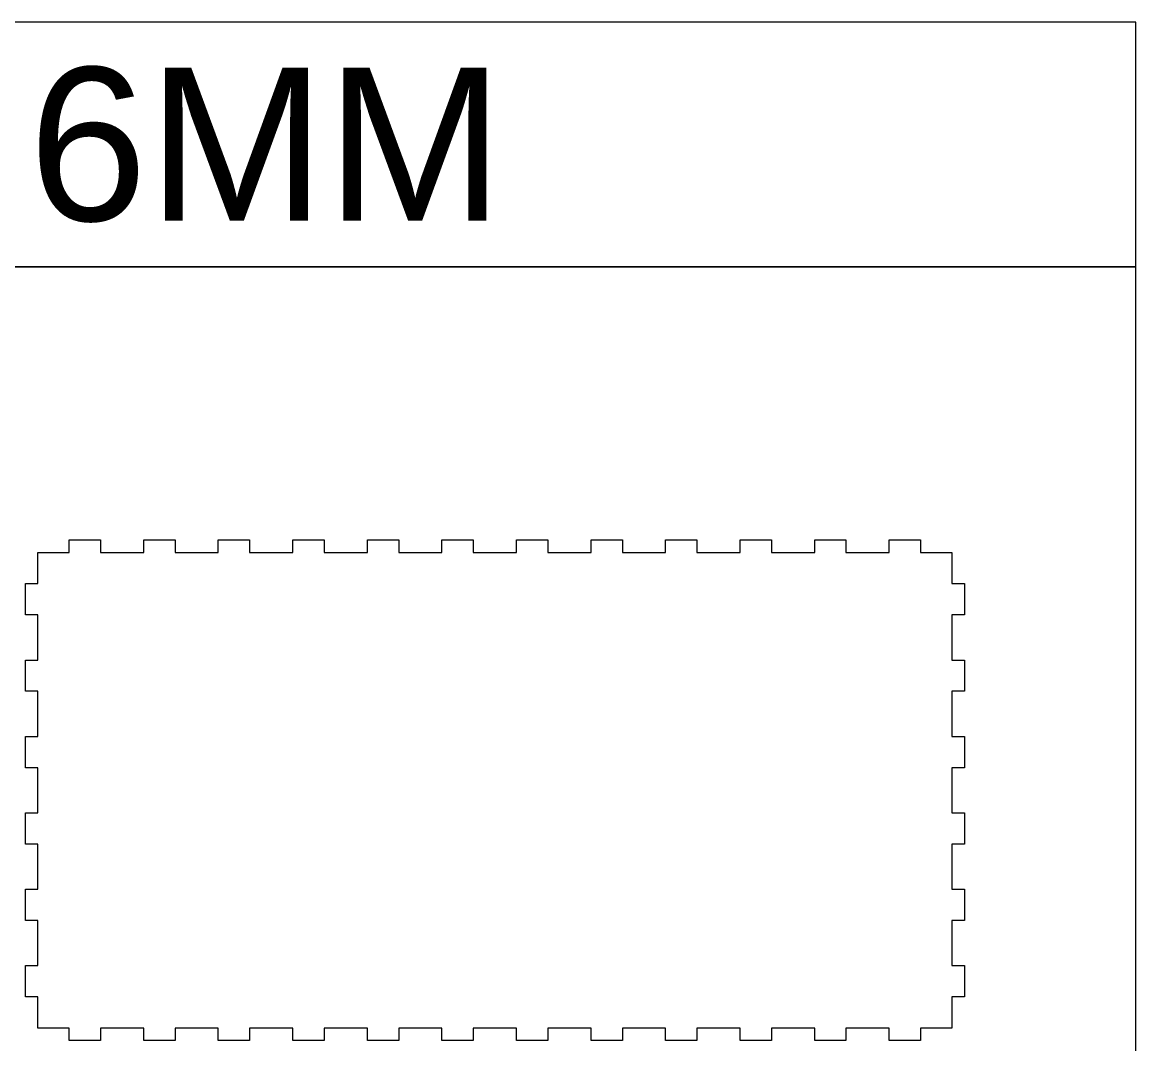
# Model space of a CAD drawing. Header units: millimetres. Extents: x -1409 to 1409, y -600 to 600.
# Drawn here: x -635 to -102, y 111 to 600 of the extents above; entities that cross this region are included whole.
import ezdxf

# ---------------------------------------------------------------- set-up
doc = ezdxf.new("R2010")
doc.units = ezdxf.units.MM
doc.header["$MEASUREMENT"] = 0
doc.layers.add('Layer 1', color=7, linetype='Continuous')
doc.styles.add('0', font='arial.ttf', dxfattribs={"height": 1})

msp = doc.modelspace()

# ---------------------------------------------------------------- linework, layer by layer
at = {"layer": 'Layer 1', "color": 142, "lineweight": 20}
for points in [[(-1408.8078, 483.2666), (-101.5546, 483.2666), (-101.5546, 600.4666), (-1408.8078, 600.4666), (-1408.8078, 483.2666)], [(-1408.8078, -600.4666), (-101.5546, -600.4666), (-101.5546, 483.2666), (-1408.8078, 483.2666), (-1408.8078, -600.4666)]]:
    msp.add_lwpolyline(points, close=True, dxfattribs=at)
at = {"layer": 'Layer 1', "color": 230, "lineweight": 20}
msp.add_open_spline([(-627.6811, 206.6), (-627.6811, 206.6), (-627.6811, 185), (-627.6811, 185), (-627.6811, 185), (-627.6811, 185), (-633.6811, 185), (-633.6811, 185), (-633.6811, 185), (-633.6811, 185), (-633.6811, 170), (-633.6811, 170), (-633.6811, 170), (-633.6811, 170), (-627.6811, 170), (-627.6811, 170), (-627.6811, 170), (-627.6811, 170), (-627.6811, 148.4), (-627.6811, 148.4), (-627.6811, 148.4), (-627.6811, 148.4), (-633.6811, 148.4), (-633.6811, 148.4), (-633.6811, 148.4), (-633.6811, 148.4), (-633.6811, 133.4), (-633.6811, 133.4), (-633.6811, 133.4), (-633.6811, 133.4), (-627.6811, 133.4), (-627.6811, 133.4), (-627.6811, 133.4), (-627.6811, 133.4), (-627.6811, 118.4), (-627.6811, 118.4), (-627.6811, 118.4), (-627.6811, 118.4), (-612.6811, 118.4), (-612.6811, 118.4), (-612.6811, 118.4), (-612.6811, 118.4), (-612.6811, 112.4), (-612.6811, 112.4), (-612.6811, 112.4), (-612.6811, 112.4), (-597.6811, 112.4), (-597.6811, 112.4), (-597.6811, 112.4), (-597.6811, 112.4), (-597.6811, 118.4), (-597.6811, 118.4), (-597.6811, 118.4), (-597.6811, 118.4), (-576.9538, 118.4), (-576.9538, 118.4), (-576.9538, 118.4), (-576.9538, 118.4), (-576.9538, 112.4), (-576.9538, 112.4), (-576.9538, 112.4), (-576.9538, 112.4), (-561.9538, 112.4), (-561.9538, 112.4), (-561.9538, 112.4), (-561.9538, 112.4), (-561.9538, 118.4), (-561.9538, 118.4), (-561.9538, 118.4), (-561.9538, 118.4), (-541.2266, 118.4), (-541.2266, 118.4), (-541.2266, 118.4), (-541.2266, 118.4), (-541.2266, 112.4), (-541.2266, 112.4), (-541.2266, 112.4), (-541.2266, 112.4), (-526.2266, 112.4), (-526.2266, 112.4), (-526.2266, 112.4), (-526.2266, 112.4), (-526.2266, 118.4), (-526.2266, 118.4), (-526.2266, 118.4), (-526.2266, 118.4), (-505.4993, 118.4), (-505.4993, 118.4), (-505.4993, 118.4), (-505.4993, 118.4), (-505.4993, 112.4), (-505.4993, 112.4), (-505.4993, 112.4), (-505.4993, 112.4), (-490.4993, 112.4), (-490.4993, 112.4), (-490.4993, 112.4), (-490.4993, 112.4), (-490.4993, 118.4), (-490.4993, 118.4), (-490.4993, 118.4), (-490.4993, 118.4), (-469.772, 118.4), (-469.772, 118.4), (-469.772, 118.4), (-469.772, 118.4), (-469.772, 112.4), (-469.772, 112.4), (-469.772, 112.4), (-469.772, 112.4), (-454.772, 112.4), (-454.772, 112.4), (-454.772, 112.4), (-454.772, 112.4), (-454.772, 118.4), (-454.772, 118.4), (-454.772, 118.4), (-454.772, 118.4), (-434.0447, 118.4), (-434.0447, 118.4), (-434.0447, 118.4), (-434.0447, 118.4), (-434.0447, 112.4), (-434.0447, 112.4), (-434.0447, 112.4), (-434.0447, 112.4), (-419.0447, 112.4), (-419.0447, 112.4), (-419.0447, 112.4), (-419.0447, 112.4), (-419.0447, 118.4), (-419.0447, 118.4), (-419.0447, 118.4), (-419.0447, 118.4), (-398.3175, 118.4), (-398.3175, 118.4), (-398.3175, 118.4), (-398.3175, 118.4), (-398.3175, 112.4), (-398.3175, 112.4), (-398.3175, 112.4), (-398.3175, 112.4), (-383.3175, 112.4), (-383.3175, 112.4), (-383.3175, 112.4), (-383.3175, 112.4), (-383.3175, 118.4), (-383.3175, 118.4), (-383.3175, 118.4), (-383.3175, 118.4), (-362.5902, 118.4), (-362.5902, 118.4), (-362.5902, 118.4), (-362.5902, 118.4), (-362.5902, 112.4), (-362.5902, 112.4), (-362.5902, 112.4), (-362.5902, 112.4), (-347.5902, 112.4), (-347.5902, 112.4), (-347.5902, 112.4), (-347.5902, 112.4), (-347.5902, 118.4), (-347.5902, 118.4), (-347.5902, 118.4), (-347.5902, 118.4), (-326.8629, 118.4), (-326.8629, 118.4), (-326.8629, 118.4), (-326.8629, 118.4), (-326.8629, 112.4), (-326.8629, 112.4), (-326.8629, 112.4), (-326.8629, 112.4), (-311.8629, 112.4), (-311.8629, 112.4), (-311.8629, 112.4), (-311.8629, 112.4), (-311.8629, 118.4), (-311.8629, 118.4), (-311.8629, 118.4), (-311.8629, 118.4), (-291.1356, 118.4), (-291.1356, 118.4), (-291.1356, 118.4), (-291.1356, 118.4), (-291.1356, 112.4), (-291.1356, 112.4), (-291.1356, 112.4), (-291.1356, 112.4), (-276.1356, 112.4), (-276.1356, 112.4), (-276.1356, 112.4), (-276.1356, 112.4), (-276.1356, 118.4), (-276.1356, 118.4), (-276.1356, 118.4), (-276.1356, 118.4), (-255.4084, 118.4), (-255.4084, 118.4), (-255.4084, 118.4), (-255.4084, 118.4), (-255.4084, 112.4), (-255.4084, 112.4), (-255.4084, 112.4), (-255.4084, 112.4), (-240.4084, 112.4), (-240.4084, 112.4), (-240.4084, 112.4), (-240.4084, 112.4), (-240.4084, 118.4), (-240.4084, 118.4), (-240.4084, 118.4), (-240.4084, 118.4), (-219.6811, 118.4), (-219.6811, 118.4), (-219.6811, 118.4), (-219.6811, 118.4), (-219.6811, 112.4), (-219.6811, 112.4), (-219.6811, 112.4), (-219.6811, 112.4), (-204.6811, 112.4), (-204.6811, 112.4), (-204.6811, 112.4), (-204.6811, 112.4), (-204.6811, 118.4), (-204.6811, 118.4), (-204.6811, 118.4), (-204.6811, 118.4), (-189.6811, 118.4), (-189.6811, 118.4), (-189.6811, 118.4), (-189.6811, 118.4), (-189.6811, 133.4), (-189.6811, 133.4), (-189.6811, 133.4), (-189.6811, 133.4), (-183.6811, 133.4), (-183.6811, 133.4), (-183.6811, 133.4), (-183.6811, 133.4), (-183.6811, 148.4), (-183.6811, 148.4), (-183.6811, 148.4), (-183.6811, 148.4), (-189.6811, 148.4), (-189.6811, 148.4), (-189.6811, 148.4), (-189.6811, 148.4), (-189.6811, 170), (-189.6811, 170), (-189.6811, 170), (-189.6811, 170), (-183.6811, 170), (-183.6811, 170), (-183.6811, 170), (-183.6811, 170), (-183.6811, 185), (-183.6811, 185), (-183.6811, 185), (-183.6811, 185), (-189.6811, 185), (-189.6811, 185), (-189.6811, 185), (-189.6811, 185), (-189.6811, 206.6), (-189.6811, 206.6), (-189.6811, 206.6), (-189.6811, 206.6), (-183.6811, 206.6), (-183.6811, 206.6), (-183.6811, 206.6), (-183.6811, 206.6), (-183.6811, 221.6), (-183.6811, 221.6), (-183.6811, 221.6), (-183.6811, 221.6), (-189.6811, 221.6), (-189.6811, 221.6), (-189.6811, 221.6), (-189.6811, 221.6), (-189.6811, 243.2), (-189.6811, 243.2), (-189.6811, 243.2), (-189.6811, 243.2), (-183.6811, 243.2), (-183.6811, 243.2), (-183.6811, 243.2), (-183.6811, 243.2), (-183.6811, 258.2), (-183.6811, 258.2), (-183.6811, 258.2), (-183.6811, 258.2), (-189.6811, 258.2), (-189.6811, 258.2), (-189.6811, 258.2), (-189.6811, 258.2), (-189.6811, 279.8), (-189.6811, 279.8), (-189.6811, 279.8), (-189.6811, 279.8), (-183.6811, 279.8), (-183.6811, 279.8), (-183.6811, 279.8), (-183.6811, 279.8), (-183.6811, 294.8), (-183.6811, 294.8), (-183.6811, 294.8), (-183.6811, 294.8), (-189.6811, 294.8), (-189.6811, 294.8), (-189.6811, 294.8), (-189.6811, 294.8), (-189.6811, 316.4), (-189.6811, 316.4), (-189.6811, 316.4), (-189.6811, 316.4), (-183.6811, 316.4), (-183.6811, 316.4), (-183.6811, 316.4), (-183.6811, 316.4), (-183.6811, 331.4), (-183.6811, 331.4), (-183.6811, 331.4), (-183.6811, 331.4), (-189.6811, 331.4), (-189.6811, 331.4), (-189.6811, 331.4), (-189.6811, 331.4), (-189.6811, 346.4), (-189.6811, 346.4), (-189.6811, 346.4), (-189.6811, 346.4), (-204.6811, 346.4), (-204.6811, 346.4), (-204.6811, 346.4), (-204.6811, 346.4), (-204.6811, 352.4), (-204.6811, 352.4), (-204.6811, 352.4), (-204.6811, 352.4), (-219.6811, 352.4), (-219.6811, 352.4), (-219.6811, 352.4), (-219.6811, 352.4), (-219.6811, 346.4), (-219.6811, 346.4), (-219.6811, 346.4), (-219.6811, 346.4), (-240.4084, 346.4), (-240.4084, 346.4), (-240.4084, 346.4), (-240.4084, 346.4), (-240.4084, 352.4), (-240.4084, 352.4), (-240.4084, 352.4), (-240.4084, 352.4), (-255.4084, 352.4), (-255.4084, 352.4), (-255.4084, 352.4), (-255.4084, 352.4), (-255.4084, 346.4), (-255.4084, 346.4), (-255.4084, 346.4), (-255.4084, 346.4), (-276.1356, 346.4), (-276.1356, 346.4), (-276.1356, 346.4), (-276.1356, 346.4), (-276.1356, 352.4), (-276.1356, 352.4), (-276.1356, 352.4), (-276.1356, 352.4), (-291.1356, 352.4), (-291.1356, 352.4), (-291.1356, 352.4), (-291.1356, 352.4), (-291.1356, 346.4), (-291.1356, 346.4), (-291.1356, 346.4), (-291.1356, 346.4), (-311.8629, 346.4), (-311.8629, 346.4), (-311.8629, 346.4), (-311.8629, 346.4), (-311.8629, 352.4), (-311.8629, 352.4), (-311.8629, 352.4), (-311.8629, 352.4), (-326.8629, 352.4), (-326.8629, 352.4), (-326.8629, 352.4), (-326.8629, 352.4), (-326.8629, 346.4), (-326.8629, 346.4), (-326.8629, 346.4), (-326.8629, 346.4), (-347.5902, 346.4), (-347.5902, 346.4), (-347.5902, 346.4), (-347.5902, 346.4), (-347.5902, 352.4), (-347.5902, 352.4), (-347.5902, 352.4), (-347.5902, 352.4), (-362.5902, 352.4), (-362.5902, 352.4), (-362.5902, 352.4), (-362.5902, 352.4), (-362.5902, 346.4), (-362.5902, 346.4), (-362.5902, 346.4), (-362.5902, 346.4), (-383.3175, 346.4), (-383.3175, 346.4), (-383.3175, 346.4), (-383.3175, 346.4), (-383.3175, 352.4), (-383.3175, 352.4), (-383.3175, 352.4), (-383.3175, 352.4), (-398.3175, 352.4), (-398.3175, 352.4), (-398.3175, 352.4), (-398.3175, 352.4), (-398.3175, 346.4), (-398.3175, 346.4), (-398.3175, 346.4), (-398.3175, 346.4), (-419.0447, 346.4), (-419.0447, 346.4), (-419.0447, 346.4), (-419.0447, 346.4), (-419.0447, 352.4), (-419.0447, 352.4), (-419.0447, 352.4), (-419.0447, 352.4), (-434.0447, 352.4), (-434.0447, 352.4), (-434.0447, 352.4), (-434.0447, 352.4), (-434.0447, 346.4), (-434.0447, 346.4), (-434.0447, 346.4), (-434.0447, 346.4), (-454.772, 346.4), (-454.772, 346.4), (-454.772, 346.4), (-454.772, 346.4), (-454.772, 352.4), (-454.772, 352.4), (-454.772, 352.4), (-454.772, 352.4), (-469.772, 352.4), (-469.772, 352.4), (-469.772, 352.4), (-469.772, 352.4), (-469.772, 346.4), (-469.772, 346.4), (-469.772, 346.4), (-469.772, 346.4), (-490.4993, 346.4), (-490.4993, 346.4), (-490.4993, 346.4), (-490.4993, 346.4), (-490.4993, 352.4), (-490.4993, 352.4), (-490.4993, 352.4), (-490.4993, 352.4), (-505.4993, 352.4), (-505.4993, 352.4), (-505.4993, 352.4), (-505.4993, 352.4), (-505.4993, 346.4), (-505.4993, 346.4), (-505.4993, 346.4), (-505.4993, 346.4), (-526.2266, 346.4), (-526.2266, 346.4), (-526.2266, 346.4), (-526.2266, 346.4), (-526.2266, 352.4), (-526.2266, 352.4), (-526.2266, 352.4), (-526.2266, 352.4), (-541.2266, 352.4), (-541.2266, 352.4), (-541.2266, 352.4), (-541.2266, 352.4), (-541.2266, 346.4), (-541.2266, 346.4), (-541.2266, 346.4), (-541.2266, 346.4), (-561.9538, 346.4), (-561.9538, 346.4), (-561.9538, 346.4), (-561.9538, 346.4), (-561.9538, 352.4), (-561.9538, 352.4), (-561.9538, 352.4), (-561.9538, 352.4), (-576.9538, 352.4), (-576.9538, 352.4), (-576.9538, 352.4), (-576.9538, 352.4), (-576.9538, 346.4), (-576.9538, 346.4), (-576.9538, 346.4), (-576.9538, 346.4), (-597.6811, 346.4), (-597.6811, 346.4), (-597.6811, 346.4), (-597.6811, 346.4), (-597.6811, 352.4), (-597.6811, 352.4), (-597.6811, 352.4), (-597.6811, 352.4), (-612.6811, 352.4), (-612.6811, 352.4), (-612.6811, 352.4), (-612.6811, 352.4), (-612.6811, 346.4), (-612.6811, 346.4), (-612.6811, 346.4), (-612.6811, 346.4), (-627.6811, 346.4), (-627.6811, 346.4), (-627.6811, 346.4), (-627.6811, 346.4), (-627.6811, 331.4), (-627.6811, 331.4), (-627.6811, 331.4), (-627.6811, 331.4), (-633.6811, 331.4), (-633.6811, 331.4), (-633.6811, 331.4), (-633.6811, 331.4), (-633.6811, 316.4), (-633.6811, 316.4), (-633.6811, 316.4), (-633.6811, 316.4), (-627.6811, 316.4), (-627.6811, 316.4), (-627.6811, 316.4), (-627.6811, 316.4), (-627.6811, 294.8), (-627.6811, 294.8), (-627.6811, 294.8), (-627.6811, 294.8), (-633.6811, 294.8), (-633.6811, 294.8), (-633.6811, 294.8), (-633.6811, 294.8), (-633.6811, 279.8), (-633.6811, 279.8), (-633.6811, 279.8), (-633.6811, 279.8), (-627.6811, 279.8), (-627.6811, 279.8), (-627.6811, 279.8), (-627.6811, 279.8), (-627.6811, 258.2), (-627.6811, 258.2), (-627.6811, 258.2), (-627.6811, 258.2), (-633.6811, 258.2), (-633.6811, 258.2), (-633.6811, 258.2), (-633.6811, 258.2), (-633.6811, 243.2), (-633.6811, 243.2), (-633.6811, 243.2), (-633.6811, 243.2), (-627.6811, 243.2), (-627.6811, 243.2), (-627.6811, 243.2), (-627.6811, 243.2), (-627.6811, 221.6), (-627.6811, 221.6), (-627.6811, 221.6), (-627.6811, 221.6), (-633.6811, 221.6), (-633.6811, 221.6), (-633.6811, 221.6), (-633.6811, 221.6), (-633.6811, 206.6), (-633.6811, 206.6), (-633.6811, 206.6), (-633.6811, 206.6), (-627.6811, 206.6), (-627.6811, 206.6)], degree=3, knots=[0, 0, 0, 0, 0.00671141, 0.00671141, 0.00671141, 0.00671141, 0.01342282, 0.01342282, 0.01342282, 0.01342282, 0.02013423, 0.02013423, 0.02013423, 0.02013423, 0.02684564, 0.02684564, 0.02684564, 0.02684564, 0.03355705, 0.03355705, 0.03355705, 0.03355705, 0.04026846, 0.04026846, 0.04026846, 0.04026846, 0.04697987, 0.04697987, 0.04697987, 0.04697987, 0.05369128, 0.05369128, 0.05369128, 0.05369128, 0.06040268, 0.06040268, 0.06040268, 0.06040268, 0.06711409, 0.06711409, 0.06711409, 0.06711409, 0.0738255, 0.0738255, 0.0738255, 0.0738255, 0.08053691, 0.08053691, 0.08053691, 0.08053691, 0.08724832, 0.08724832, 0.08724832, 0.08724832, 0.09395973, 0.09395973, 0.09395973, 0.09395973, 0.10067114, 0.10067114, 0.10067114, 0.10067114, 0.10738255, 0.10738255, 0.10738255, 0.10738255, 0.11409396, 0.11409396, 0.11409396, 0.11409396, 0.12080537, 0.12080537, 0.12080537, 0.12080537, 0.12751678, 0.12751678, 0.12751678, 0.12751678, 0.13422819, 0.13422819, 0.13422819, 0.13422819, 0.1409396, 0.1409396, 0.1409396, 0.1409396, 0.14765101, 0.14765101, 0.14765101, 0.14765101, 0.15436242, 0.15436242, 0.15436242, 0.15436242, 0.16107383, 0.16107383, 0.16107383, 0.16107383, 0.16778523, 0.16778523, 0.16778523, 0.16778523, 0.17449664, 0.17449664, 0.17449664, 0.17449664, 0.18120805, 0.18120805, 0.18120805, 0.18120805, 0.18791946, 0.18791946, 0.18791946, 0.18791946, 0.19463087, 0.19463087, 0.19463087, 0.19463087, 0.20134228, 0.20134228, 0.20134228, 0.20134228, 0.20805369, 0.20805369, 0.20805369, 0.20805369, 0.2147651, 0.2147651, 0.2147651, 0.2147651, 0.22147651, 0.22147651, 0.22147651, 0.22147651, 0.22818792, 0.22818792, 0.22818792, 0.22818792, 0.23489933, 0.23489933, 0.23489933, 0.23489933, 0.24161074, 0.24161074, 0.24161074, 0.24161074, 0.24832215, 0.24832215, 0.24832215, 0.24832215, 0.25503356, 0.25503356, 0.25503356, 0.25503356, 0.26174497, 0.26174497, 0.26174497, 0.26174497, 0.26845638, 0.26845638, 0.26845638, 0.26845638, 0.27516779, 0.27516779, 0.27516779, 0.27516779, 0.28187919, 0.28187919, 0.28187919, 0.28187919, 0.2885906, 0.2885906, 0.2885906, 0.2885906, 0.29530201, 0.29530201, 0.29530201, 0.29530201, 0.30201342, 0.30201342, 0.30201342, 0.30201342, 0.30872483, 0.30872483, 0.30872483, 0.30872483, 0.31543624, 0.31543624, 0.31543624, 0.31543624, 0.32214765, 0.32214765, 0.32214765, 0.32214765, 0.32885906, 0.32885906, 0.32885906, 0.32885906, 0.33557047, 0.33557047, 0.33557047, 0.33557047, 0.34228188, 0.34228188, 0.34228188, 0.34228188, 0.34899329, 0.34899329, 0.34899329, 0.34899329, 0.3557047, 0.3557047, 0.3557047, 0.3557047, 0.36241611, 0.36241611, 0.36241611, 0.36241611, 0.36912752, 0.36912752, 0.36912752, 0.36912752, 0.37583893, 0.37583893, 0.37583893, 0.37583893, 0.38255034, 0.38255034, 0.38255034, 0.38255034, 0.38926174, 0.38926174, 0.38926174, 0.38926174, 0.39597315, 0.39597315, 0.39597315, 0.39597315, 0.40268456, 0.40268456, 0.40268456, 0.40268456, 0.40939597, 0.40939597, 0.40939597, 0.40939597, 0.41610738, 0.41610738, 0.41610738, 0.41610738, 0.42281879, 0.42281879, 0.42281879, 0.42281879, 0.4295302, 0.4295302, 0.4295302, 0.4295302, 0.43624161, 0.43624161, 0.43624161, 0.43624161, 0.44295302, 0.44295302, 0.44295302, 0.44295302, 0.44966443, 0.44966443, 0.44966443, 0.44966443, 0.45637584, 0.45637584, 0.45637584, 0.45637584, 0.46308725, 0.46308725, 0.46308725, 0.46308725, 0.46979866, 0.46979866, 0.46979866, 0.46979866, 0.47651007, 0.47651007, 0.47651007, 0.47651007, 0.48322148, 0.48322148, 0.48322148, 0.48322148, 0.48993289, 0.48993289, 0.48993289, 0.48993289, 0.4966443, 0.4966443, 0.4966443, 0.4966443, 0.5033557, 0.5033557, 0.5033557, 0.5033557, 0.51006711, 0.51006711, 0.51006711, 0.51006711, 0.51677852, 0.51677852, 0.51677852, 0.51677852, 0.52348993, 0.52348993, 0.52348993, 0.52348993, 0.53020134, 0.53020134, 0.53020134, 0.53020134, 0.53691275, 0.53691275, 0.53691275, 0.53691275, 0.54362416, 0.54362416, 0.54362416, 0.54362416, 0.55033557, 0.55033557, 0.55033557, 0.55033557, 0.55704698, 0.55704698, 0.55704698, 0.55704698, 0.56375839, 0.56375839, 0.56375839, 0.56375839, 0.5704698, 0.5704698, 0.5704698, 0.5704698, 0.57718121, 0.57718121, 0.57718121, 0.57718121, 0.58389262, 0.58389262, 0.58389262, 0.58389262, 0.59060403, 0.59060403, 0.59060403, 0.59060403, 0.59731544, 0.59731544, 0.59731544, 0.59731544, 0.60402685, 0.60402685, 0.60402685, 0.60402685, 0.61073826, 0.61073826, 0.61073826, 0.61073826, 0.61744966, 0.61744966, 0.61744966, 0.61744966, 0.62416107, 0.62416107, 0.62416107, 0.62416107, 0.63087248, 0.63087248, 0.63087248, 0.63087248, 0.63758389, 0.63758389, 0.63758389, 0.63758389, 0.6442953, 0.6442953, 0.6442953, 0.6442953, 0.65100671, 0.65100671, 0.65100671, 0.65100671, 0.65771812, 0.65771812, 0.65771812, 0.65771812, 0.66442953, 0.66442953, 0.66442953, 0.66442953, 0.67114094, 0.67114094, 0.67114094, 0.67114094, 0.67785235, 0.67785235, 0.67785235, 0.67785235, 0.68456376, 0.68456376, 0.68456376, 0.68456376, 0.69127517, 0.69127517, 0.69127517, 0.69127517, 0.69798658, 0.69798658, 0.69798658, 0.69798658, 0.70469799, 0.70469799, 0.70469799, 0.70469799, 0.7114094, 0.7114094, 0.7114094, 0.7114094, 0.71812081, 0.71812081, 0.71812081, 0.71812081, 0.72483221, 0.72483221, 0.72483221, 0.72483221, 0.73154362, 0.73154362, 0.73154362, 0.73154362, 0.73825503, 0.73825503, 0.73825503, 0.73825503, 0.74496644, 0.74496644, 0.74496644, 0.74496644, 0.75167785, 0.75167785, 0.75167785, 0.75167785, 0.75838926, 0.75838926, 0.75838926, 0.75838926, 0.76510067, 0.76510067, 0.76510067, 0.76510067, 0.77181208, 0.77181208, 0.77181208, 0.77181208, 0.77852349, 0.77852349, 0.77852349, 0.77852349, 0.7852349, 0.7852349, 0.7852349, 0.7852349, 0.79194631, 0.79194631, 0.79194631, 0.79194631, 0.79865772, 0.79865772, 0.79865772, 0.79865772, 0.80536913, 0.80536913, 0.80536913, 0.80536913, 0.81208054, 0.81208054, 0.81208054, 0.81208054, 0.81879195, 0.81879195, 0.81879195, 0.81879195, 0.82550336, 0.82550336, 0.82550336, 0.82550336, 0.83221477, 0.83221477, 0.83221477, 0.83221477, 0.83892617, 0.83892617, 0.83892617, 0.83892617, 0.84563758, 0.84563758, 0.84563758, 0.84563758, 0.85234899, 0.85234899, 0.85234899, 0.85234899, 0.8590604, 0.8590604, 0.8590604, 0.8590604, 0.86577181, 0.86577181, 0.86577181, 0.86577181, 0.87248322, 0.87248322, 0.87248322, 0.87248322, 0.87919463, 0.87919463, 0.87919463, 0.87919463, 0.88590604, 0.88590604, 0.88590604, 0.88590604, 0.89261745, 0.89261745, 0.89261745, 0.89261745, 0.89932886, 0.89932886, 0.89932886, 0.89932886, 0.90604027, 0.90604027, 0.90604027, 0.90604027, 0.91275168, 0.91275168, 0.91275168, 0.91275168, 0.91946309, 0.91946309, 0.91946309, 0.91946309, 0.9261745, 0.9261745, 0.9261745, 0.9261745, 0.93288591, 0.93288591, 0.93288591, 0.93288591, 0.93959732, 0.93959732, 0.93959732, 0.93959732, 0.94630872, 0.94630872, 0.94630872, 0.94630872, 0.95302013, 0.95302013, 0.95302013, 0.95302013, 0.95973154, 0.95973154, 0.95973154, 0.95973154, 0.96644295, 0.96644295, 0.96644295, 0.96644295, 0.97315436, 0.97315436, 0.97315436, 0.97315436, 0.97986577, 0.97986577, 0.97986577, 0.97986577, 0.98657718, 0.98657718, 0.98657718, 0.98657718, 1, 1, 1, 1], dxfattribs=at)

# ---------------------------------------------------------------- texts
at = {"layer": 'Layer 1', "color": 142, "style": '0'}
msp.add_text('CORPO - 6MM', height=73.432584, dxfattribs=at).set_placement((-1099.5409, 505.3543))

doc.saveas('drawing.dxf')
